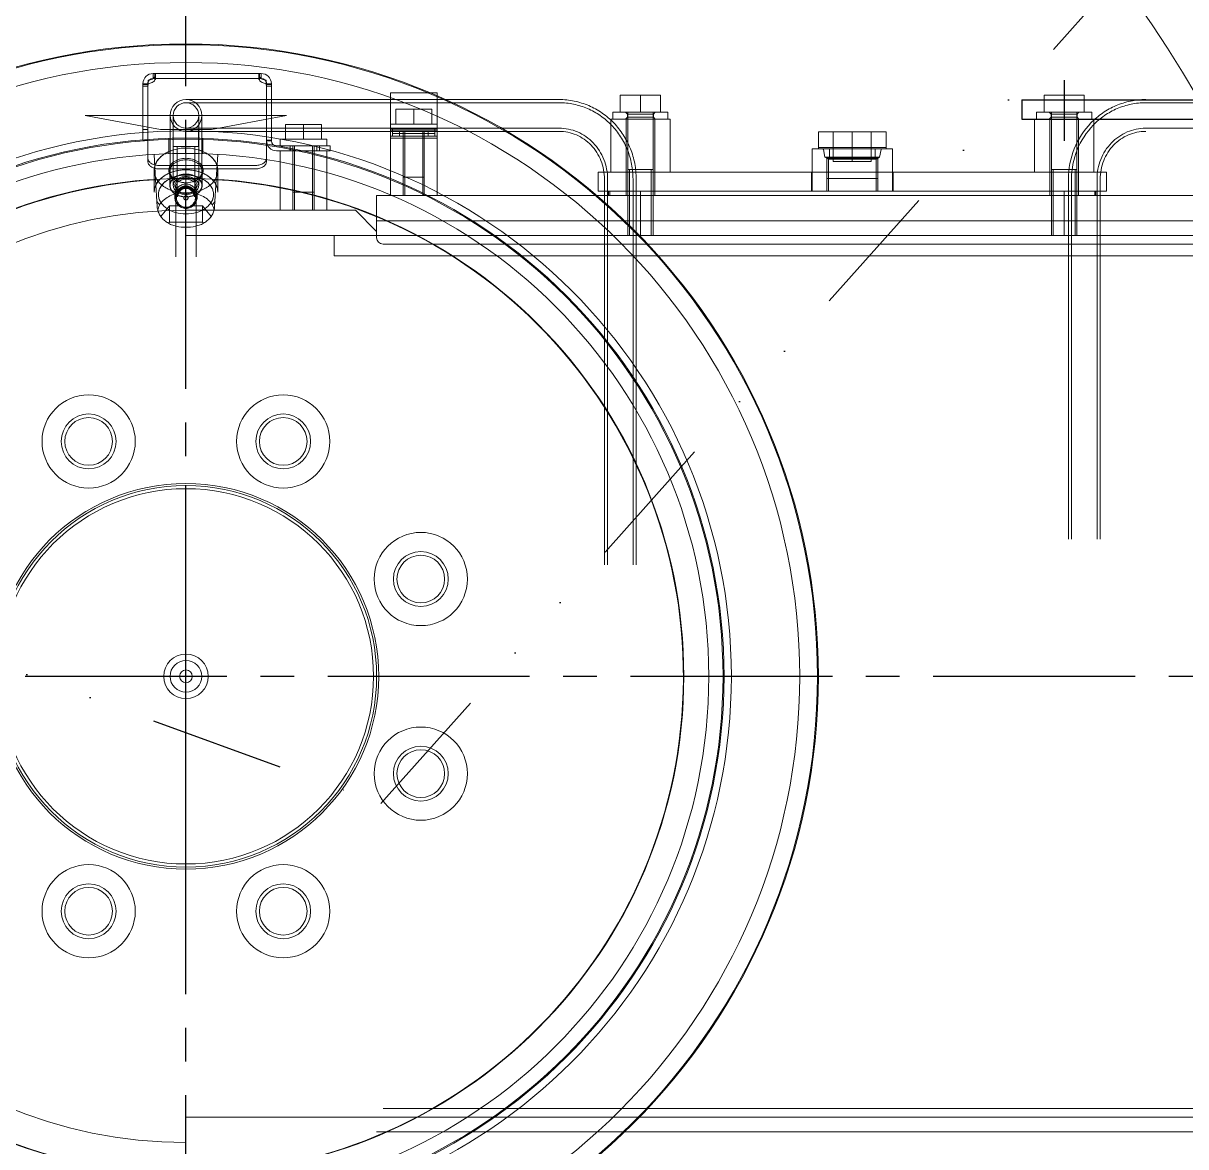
# Model space of a CAD drawing. Header units: millimetres. Extents: x -7970 to 6845, y -11075 to 1978.
# Drawn here: x 1748 to 2297, y -10575 to -10045 of the extents above; entities that cross this region are included whole.
import ezdxf

# ---------------------------------------------------------------- set-up
doc = ezdxf.new("R2010")
doc.units = ezdxf.units.MM
doc.header["$LTSCALE"] = 5
doc.linetypes.add('CENTER2', pattern=[28.575, 19.05, -3.175, 3.175, -3.175])
doc.linetypes.add('DIVIDE', pattern=[31.75, 12.7, -6.35, 0, -6.35, 0, -6.35])
doc.layers.add('Layer0016', color=7, linetype='Continuous')
doc.layers.add('Layer0021', color=7, linetype='Continuous')

# ---------------------------------------------------------------- blocks, each defined once
blk = doc.blocks.new('DC_GROUP_ＤＸＦ２５_211')
at = {"layer": 'Layer0016', "color": 7, "linetype": 'DIVIDE', "lineweight": 25}
for p, q in [((1917.12, -10412.98), (2416.37, -9853.28)), ((1212.35, -10156.46), (1917.12, -10412.98))]:
    blk.add_line(p, q, dxfattribs=at)
at = {"layer": 'Layer0016', "color": 4, "linetype": 'Continuous', "lineweight": 25}
for radius, start in [(830, 48.26751), (750, 48.26754)]:
    blk.add_arc((1917.12, -10412.98), radius, start, 160.00003, dxfattribs=at)

msp = doc.modelspace()

# ---------------------------------------------------------------- linework, layer by layer
at = {"layer": 'Layer0016', "color": 7, "linetype": 'CENTER2', "lineweight": 25}
for p, q in [((1825.083, -11074.526), (1825.083, -9509.049)), ((2239.608, -10071.586), (2239.608, -10100.3)), ((1825.083, -10439.661), (1825.083, -10262.761)), ((6845.062, -10352.97), (-3333.705, -10352.97))]:
    msp.add_line(p, q, dxfattribs=at)
at = {"layer": 'Layer0016', "color": 3, "linetype": 'Continuous', "lineweight": 25}
for p, q in [((2219.608, -10080.97), (2219.608, -10089.97)), ((2219.608, -10080.97), (2469.558, -10080.97)), ((2219.608, -10089.97), (2469.558, -10089.97))]:
    msp.add_line(p, q, dxfattribs=at)
at = {"layer": 'Layer0021', "color": 7, "linetype": 'Continuous', "lineweight": 18}
for p, q in [((1860.608, -10068.47), (1809.608, -10068.47)), ((1809.608, -10068.47), (1809.608, -10070.77)), ((1810.476, -10068.47), (1810.476, -10071.502)), ((1859.74, -10068.47), (1859.74, -10071.502)), ((1860.608, -10068.47), (1860.608, -10070.77)), ((1804.808, -10073.27), (1807.108, -10073.27)), ((1804.808, -10099.97), (1804.808, -10073.27)), ((1804.808, -10073.588), (1807.108, -10073.588)), ((1807.233, -10071.669), (1807.108, -10073.27)), ((1807.108, -10108.308), (1807.108, -10073.27)), ((1807.233, -10073.296), (1807.108, -10074.896)), ((1807.233, -10071.669), (1807.233, -10073.296)), ((1860.608, -10070.77), (1809.608, -10070.77)), ((1810.742, -10070.96), (1810.742, -10068.835)), ((1859.474, -10068.835), (1859.474, -10070.96)), ((1862.984, -10071.669), (1863.108, -10073.27)), ((1862.984, -10071.669), (1862.984, -10073.296)), ((1862.984, -10073.296), (1863.108, -10074.896)), ((1865.408, -10073.27), (1863.108, -10073.27)), ((1863.108, -10108.308), (1863.108, -10073.27)), ((1865.408, -10073.588), (1863.108, -10073.588)), ((1865.408, -10073.27), (1865.408, -10100.17)), ((1807.108, -10074.403), (1804.808, -10074.403)), ((1863.108, -10074.403), (1865.408, -10074.403)), ((1943.608, -10077.57), (1921.608, -10077.57)), ((1921.608, -10125.97), (1921.608, -10077.57)), ((1943.608, -10125.97), (1943.608, -10077.57)), ((2030.108, -10078.77), (2049.108, -10078.77)), ((2030.108, -10086.77), (2030.108, -10078.77)), ((2039.608, -10086.77), (2039.608, -10078.77)), ((2049.108, -10086.77), (2049.108, -10078.77)), ((2230.108, -10078.77), (2249.108, -10078.77)), ((2230.108, -10086.77), (2230.108, -10078.77)), ((2239.608, -10086.77), (2239.608, -10078.77)), ((2249.108, -10086.77), (2249.108, -10078.77)), ((1825.108, -10080.77), (2001.27, -10080.77)), ((1825.108, -10082.27), (2001.27, -10082.27)), ((3114.108, -10082.27), (2278.08, -10082.27)), ((1813.083, -10094.97), (1777.583, -10088.27)), ((1872.583, -10088.27), (1777.584, -10088.27)), ((1817.608, -10121.329), (1817.608, -10088.27)), ((1819.108, -10121.329), (1819.108, -10088.27)), ((1831.108, -10121.329), (1831.108, -10088.27)), ((1832.608, -10121.329), (1832.608, -10088.27)), ((1837.083, -10094.97), (1872.583, -10088.27)), ((1924.108, -10085.37), (1941.108, -10085.37)), ((1924.108, -10092.37), (1924.108, -10085.37)), ((1932.608, -10092.37), (1932.608, -10085.37)), ((1941.108, -10092.37), (1941.108, -10085.37)), ((2025.608, -10089.97), (2053.608, -10089.97)), ((2025.608, -10114.97), (2025.608, -10089.97)), ((2026.608, -10086.77), (2052.608, -10086.77)), ((2026.608, -10089.97), (2026.608, -10086.77)), ((2032.608, -10086.77), (2033.508, -10087.67)), ((2032.608, -10089.97), (2033.508, -10089.07)), ((2032.858, -10089.97), (2032.858, -10125.97)), ((2045.708, -10087.67), (2033.508, -10087.67)), ((2033.508, -10087.67), (2033.508, -10089.07)), ((2045.708, -10089.07), (2033.508, -10089.07)), ((2033.608, -10086.77), (2033.608, -10144.97)), ((2045.608, -10086.77), (2045.608, -10144.97)), ((2046.608, -10086.77), (2045.708, -10087.67)), ((2045.708, -10087.67), (2045.708, -10089.07)), ((2046.608, -10089.97), (2045.708, -10089.07)), ((2046.358, -10089.97), (2046.358, -10125.97)), ((2052.608, -10089.97), (2052.608, -10086.77)), ((2053.608, -10114.97), (2053.608, -10089.97)), ((2225.608, -10089.97), (2253.608, -10089.97)), ((2225.608, -10114.97), (2225.608, -10089.97)), ((2226.608, -10086.77), (2252.608, -10086.77)), ((2226.608, -10089.97), (2226.608, -10086.77)), ((2232.608, -10086.77), (2233.508, -10087.67)), ((2232.608, -10089.97), (2233.508, -10089.07)), ((2232.858, -10089.97), (2232.858, -10125.97)), ((2245.708, -10087.67), (2233.508, -10087.67)), ((2233.508, -10087.67), (2233.508, -10089.07)), ((2245.708, -10089.07), (2233.508, -10089.07)), ((2233.608, -10086.77), (2233.608, -10144.97)), ((2245.608, -10086.77), (2245.608, -10144.97)), ((2246.608, -10086.77), (2245.708, -10087.67)), ((2245.708, -10087.67), (2245.708, -10089.07)), ((2246.608, -10089.97), (2245.708, -10089.07)), ((2246.358, -10089.97), (2246.358, -10125.97)), ((2252.608, -10089.97), (2252.608, -10086.77)), ((2253.608, -10114.97), (2253.608, -10089.97)), ((1807.108, -10094.97), (1804.808, -10094.97)), ((1837.083, -10094.97), (1813.083, -10094.97)), ((1819.083, -10094.97), (1819.083, -10102.97)), ((1825.083, -10126.294), (1825.083, -10094.97)), ((1825.108, -10094.27), (2001.27, -10094.27)), ((1825.108, -10095.77), (2001.27, -10095.77)), ((1831.083, -10094.97), (1831.083, -10102.97)), ((1872.108, -10092.47), (1889.108, -10092.47)), ((1872.108, -10099.47), (1872.108, -10092.47)), ((1880.608, -10099.47), (1880.608, -10092.47)), ((1889.108, -10099.47), (1889.108, -10092.47)), ((1921.608, -10092.37), (1943.608, -10092.37)), ((1943.608, -10094.765), (1921.608, -10094.765)), ((1921.608, -10095.57), (1943.608, -10095.57)), ((1922.608, -10094.765), (1922.608, -10096.765)), ((1925.858, -10095.57), (1925.858, -10096.765)), ((1927.608, -10095.57), (1927.608, -10125.97)), ((1928.358, -10125.97), (1928.358, -10095.57)), ((1936.858, -10125.97), (1936.858, -10095.57)), ((1937.608, -10095.57), (1937.608, -10125.97)), ((1939.358, -10095.57), (1939.358, -10096.765)), ((1942.608, -10094.765), (1942.608, -10096.765)), ((2123.608, -10095.97), (2155.608, -10095.97)), ((2123.608, -10103.97), (2123.608, -10095.97)), ((2130.628, -10095.97), (2130.628, -10109.97)), ((2139.608, -10095.97), (2139.608, -10109.97)), ((2148.588, -10095.97), (2148.588, -10109.97)), ((2155.608, -10103.97), (2155.608, -10095.97)), ((3114.108, -10094.27), (2278.08, -10094.27)), ((1807.108, -10099.97), (1804.808, -10099.97)), ((1817.083, -10106.299), (1817.083, -10099.096)), ((1833.083, -10106.299), (1833.083, -10099.096)), ((1865.408, -10099.97), (1863.108, -10099.97)), ((1865.408, -10100.17), (1863.108, -10100.17)), ((1869.608, -10099.47), (1891.608, -10099.47)), ((1869.608, -10102.67), (1869.608, -10099.47)), ((1891.608, -10102.67), (1891.608, -10099.47)), ((1921.608, -10097.97), (1943.608, -10097.97)), ((1943.608, -10098.97), (1921.608, -10098.97)), ((1942.608, -10096.765), (1922.608, -10096.765)), ((1942.608, -10096.775), (1922.608, -10096.775)), ((1922.608, -10097.97), (1922.608, -10096.775)), ((1925.858, -10096.775), (1925.858, -10097.97)), ((1939.358, -10096.775), (1939.358, -10097.97)), ((1942.608, -10097.97), (1942.608, -10096.775)), ((1810.016, -10106.63), (1810.738, -10118.427)), ((1831.083, -10102.97), (1819.083, -10102.97)), ((1820.933, -10102.97), (1820.933, -10118.09)), ((1829.233, -10102.97), (1829.233, -10118.09)), ((1839.428, -10118.427), (1840.15, -10106.63)), ((1867.908, -10102.67), (1893.108, -10102.67)), ((1867.908, -10104.97), (1893.108, -10104.97)), ((1869.608, -10132.97), (1869.608, -10104.97)), ((1874.358, -10102.67), (1874.358, -10104.97)), ((1875.608, -10102.67), (1875.608, -10132.97)), ((1876.358, -10132.97), (1876.358, -10102.67)), ((1884.858, -10132.97), (1884.858, -10102.67)), ((1885.608, -10102.67), (1885.608, -10132.97)), ((1886.858, -10102.67), (1886.858, -10104.97)), ((1888.108, -10102.67), (1888.108, -10104.97)), ((1891.608, -10132.97), (1891.608, -10104.97)), ((1893.108, -10102.67), (1893.108, -10104.97)), ((2120.608, -10103.97), (2158.608, -10103.97)), ((2120.608, -10123.97), (2120.608, -10103.97)), ((2155.608, -10103.47), (2123.608, -10103.47)), ((2126.708, -10107.97), (2125.942, -10104.366)), ((2128.808, -10107.97), (2128.808, -10103.97)), ((2150.408, -10107.97), (2150.408, -10103.97)), ((2152.508, -10107.97), (2153.274, -10104.366)), ((2158.608, -10123.97), (2158.608, -10103.97)), ((1807.108, -10108.308), (1807.108, -10109.934)), ((1858.108, -10111.843), (1812.108, -10111.843)), ((1863.108, -10109.934), (1863.108, -10108.308)), ((2152.508, -10107.97), (2126.708, -10107.97)), ((2128.358, -10108.922), (2126.708, -10107.97)), ((2127.608, -10123.97), (2127.608, -10107.97)), ((2151.608, -10108.489), (2127.608, -10108.489)), ((2128.358, -10107.97), (2128.358, -10123.97)), ((2150.858, -10108.922), (2128.358, -10108.922)), ((2130.628, -10109.97), (2148.588, -10109.97)), ((2150.858, -10107.97), (2150.858, -10123.97)), ((2150.858, -10108.922), (2152.508, -10107.97)), ((2151.608, -10123.97), (2151.608, -10107.97)), ((1810.108, -10124.511), (1810.108, -10114.258)), ((1858.108, -10113.47), (1812.108, -10113.47)), ((1817.458, -10114.611), (1817.458, -10121.329)), ((1832.758, -10114.611), (1832.758, -10121.329)), ((1840.108, -10124.511), (1840.108, -10114.258)), ((1937.608, -10117.37), (1927.608, -10117.37)), ((2019.608, -10114.97), (2259.608, -10114.97)), ((2019.608, -10114.97), (2019.608, -10123.97)), ((2045.608, -10113.77), (2033.608, -10113.77)), ((2034.483, -10144.97), (2034.483, -10113.77)), ((2044.733, -10144.97), (2044.733, -10113.77)), ((2120.358, -10114.97), (2120.358, -10123.97)), ((2151.608, -10117.97), (2127.608, -10117.97)), ((2158.858, -10114.97), (2158.858, -10123.97)), ((2245.608, -10113.77), (2233.608, -10113.77)), ((2234.483, -10144.97), (2234.483, -10113.77)), ((2244.733, -10144.97), (2244.733, -10113.77)), ((2259.608, -10114.97), (2259.608, -10123.97)), ((1810.738, -10118.427), (1811.529, -10131.369)), ((1820.358, -10154.986), (1820.358, -10121.682)), ((1820.933, -10118.09), (1820.933, -10122.684)), ((1820.933, -10122.684), (1820.933, -10125.582)), ((1829.233, -10118.09), (1829.233, -10122.684)), ((1829.233, -10122.684), (1829.233, -10125.582)), ((1829.858, -10154.986), (1829.858, -10121.682)), ((1839.428, -10118.427), (1838.637, -10131.369)), ((2022.608, -10118.27), (2022.608, -10300.27)), ((2024.108, -10118.27), (2024.108, -10300.27)), ((2036.108, -10118.27), (2036.108, -10300.27)), ((2037.608, -10118.27), (2037.608, -10300.27)), ((2241.608, -10118.27), (2241.608, -10288.27)), ((2243.108, -10118.27), (2243.108, -10288.27)), ((2255.108, -10118.27), (2255.108, -10288.27)), ((2256.608, -10118.27), (2256.608, -10288.27)), ((1819.833, -10126.922), (1819.833, -10125.876)), ((1820.083, -10127.041), (1820.083, -10126.922)), ((1820.583, -10127.075), (1820.583, -10127.061)), ((1829.583, -10127.075), (1829.583, -10127.061)), ((1830.083, -10127.041), (1830.083, -10126.922)), ((1830.333, -10126.922), (1830.333, -10125.876)), ((1885.608, -10124.47), (1875.608, -10124.47)), ((1915.108, -10125.97), (2324.729, -10125.97)), ((1915.108, -10145.97), (1915.108, -10125.97)), ((2019.608, -10123.97), (2259.608, -10123.97)), ((2024.608, -10123.97), (2024.608, -10125.97)), ((2025.108, -10123.97), (2025.108, -10125.97)), ((2039.608, -10144.97), (2039.608, -10123.97)), ((2239.608, -10144.97), (2239.608, -10123.97)), ((2254.108, -10123.97), (2254.108, -10125.97)), ((2254.608, -10123.97), (2254.608, -10125.97)), ((1813.182, -10135.935), (1817.314, -10130.875)), ((1817.314, -10130.875), (1821.663, -10130.875)), ((1817.314, -10138.653), (1817.314, -10130.875)), ((1825.108, -10132.97), (1905.108, -10132.97)), ((1828.503, -10130.875), (1832.902, -10130.875)), ((1832.902, -10130.875), (1837.006, -10135.901)), ((1832.902, -10138.653), (1832.902, -10130.875)), ((1915.108, -10142.97), (1905.108, -10132.97)), ((1816.884, -10139.179), (1817.314, -10138.653)), ((1817.314, -10138.653), (1832.902, -10138.653)), ((1832.902, -10138.653), (1833.316, -10139.16)), ((2329.944, -10137.975), (1915.108, -10137.975)), ((2332.982, -10144.97), (1825.108, -10144.97)), ((1895.108, -10154.49), (1895.108, -10144.97)), ((2334.719, -10148.97), (1918.108, -10148.97)), ((1895.108, -10154.49), (3044.108, -10154.49)), ((2334.719, -10556.97), (1918.108, -10556.97)), ((2332.982, -10560.97), (1825.108, -10560.97)), ((2329.944, -10567.964), (1915.108, -10567.964))]:
    msp.add_line(p, q, dxfattribs=at)
for centre, radius in [((1825.083, -10352.97), 550), ((1825.083, -10352.97), 298.5), ((1825.083, -10352.97), 298.084), ((1825.083, -10352.97), 289.7), ((1825.108, -10088.27), 7.5), ((1825.108, -10088.27), 6), ((1825.083, -10352.97), 257.44), ((1825.083, -10352.97), 254), ((1825.083, -10352.97), 253.5), ((1825.083, -10352.97), 246.8), ((1825.083, -10352.97), 235), ((1779.161, -10242.104), 22), ((1871.005, -10242.104), 22), ((1779.161, -10242.104), 12.95), ((1779.161, -10242.104), 11.25), ((1871.005, -10242.104), 12.95), ((1871.005, -10242.104), 11.25), ((1825.083, -10352.97), 91), ((1825.083, -10352.97), 90), ((1825.083, -10352.97), 88.557), ((1935.949, -10307.048), 22), ((1935.949, -10307.048), 12.95), ((1935.949, -10307.048), 11.25), ((1825.083, -10352.97), 10.5), ((1825.083, -10352.97), 7.5), ((1825.083, -10352.97), 3), ((1935.949, -10398.892), 22), ((1935.949, -10398.892), 12.95), ((1935.949, -10398.892), 11.25), ((1779.161, -10463.835), 22), ((1871.005, -10463.835), 22), ((1779.161, -10463.835), 12.95), ((1779.161, -10463.835), 11.25), ((1871.005, -10463.835), 12.95), ((1871.005, -10463.835), 11.25)]:
    msp.add_circle(centre, radius, dxfattribs=at)
for centre, radius, start, end in [((1809.608, -10073.27), 4.8, 90, 180), ((1860.608, -10073.27), 4.8, 0, 90), ((1809.608, -10073.27), 2.5, 90, 180), ((1860.608, -10073.27), 2.5, 0, 90), ((1867.908, -10100.17), 4.8, 180, 270), ((1867.908, -10100.17), 2.5, 180, 270), ((2125.453, -10104.47), 0.5, 12, 90), ((2153.763, -10104.47), 0.5, 90, 168), ((1825.083, -10352.97), 234.8, 93.5, 86.5), ((1825.076, -10127.132), 0.993, 184.43996, 186.93872), ((1825.09, -10127.132), 0.993, 353.18189, 355.56003), ((1825.108, -10352.97), 220, 90, 270), ((1825.083, -10352.97), 212, 89.72416, 90.27584), ((1918.108, -10145.97), 3, 180, 270)]:
    msp.add_arc(centre, radius, start, end, dxfattribs=at)
for points, knots in [([(1810.742, -10068.835), (1810.742, -10068.781), (1810.735, -10068.686), (1810.688, -10068.559), (1810.594, -10068.481), (1810.516, -10068.47), (1810.476, -10068.47)], [0, 0, 0, 0, 0.3148683, 0.5590216, 0.7684155, 1, 1, 1, 1]), ([(1859.74, -10068.47), (1859.7, -10068.47), (1859.623, -10068.481), (1859.529, -10068.559), (1859.481, -10068.686), (1859.474, -10068.781), (1859.474, -10068.835)], [0, 0, 0, 0, 0.2315845, 0.4409784, 0.6851317, 1, 1, 1, 1]), ([(1807.233, -10071.669), (1807.585, -10071.639), (1808.269, -10071.512), (1809.453, -10071.037), (1810.197, -10070.391), (1810.476, -10069.876)], [0, 0, 0, 0, 0.2771942, 0.5405079, 1, 1, 1, 1]), ([(1810.476, -10071.502), (1810.197, -10072.017), (1809.453, -10072.664), (1808.269, -10073.139), (1807.585, -10073.265), (1807.233, -10073.296)], [0, 0, 0, 0, 0.4594921, 0.7228058, 1, 1, 1, 1]), ([(1810.476, -10069.876), (1810.556, -10069.683), (1810.673, -10069.344), (1810.742, -10068.986), (1810.742, -10068.835)], [0, 0, 0, 0, 0.5791584, 1, 1, 1, 1]), ([(1810.742, -10070.96), (1810.742, -10070.931), (1810.733, -10070.873), (1810.673, -10070.806), (1810.582, -10070.774), (1810.514, -10070.77), (1810.476, -10070.77)], [0, 0, 0, 0, 0.2365459, 0.450796, 0.695338, 1, 1, 1, 1]), ([(1810.742, -10070.96), (1810.742, -10071.043), (1810.665, -10071.241), (1810.551, -10071.408), (1810.476, -10071.502)], [0, 0, 0, 0, 0.4105802, 1, 1, 1, 1]), ([(1859.474, -10068.835), (1859.474, -10068.986), (1859.543, -10069.344), (1859.661, -10069.683), (1859.74, -10069.876)], [0, 0, 0, 0, 0.4208416, 1, 1, 1, 1]), ([(1859.74, -10070.77), (1859.702, -10070.77), (1859.635, -10070.774), (1859.543, -10070.806), (1859.483, -10070.873), (1859.474, -10070.931), (1859.474, -10070.96)], [0, 0, 0, 0, 0.304662, 0.549204, 0.7634541, 1, 1, 1, 1]), ([(1859.74, -10071.502), (1859.666, -10071.408), (1859.552, -10071.241), (1859.474, -10071.043), (1859.474, -10070.96)], [0, 0, 0, 0, 0.5894198, 1, 1, 1, 1]), ([(1859.74, -10069.876), (1860.019, -10070.391), (1860.763, -10071.037), (1861.947, -10071.512), (1862.632, -10071.639), (1862.984, -10071.669)], [0, 0, 0, 0, 0.4594921, 0.7228058, 1, 1, 1, 1]), ([(1862.984, -10073.296), (1862.632, -10073.265), (1861.947, -10073.139), (1860.763, -10072.664), (1860.019, -10072.017), (1859.74, -10071.502)], [0, 0, 0, 0, 0.2771942, 0.5405079, 1, 1, 1, 1]), ([(2001.27, -10080.77), (2003.653, -10080.77), (2008.438, -10081.258), (2015.32, -10083.422), (2021.652, -10086.93), (2027.188, -10091.64), (2031.719, -10097.364), (2035.079, -10103.88), (2037.144, -10110.935), (2037.608, -10115.828), (2037.608, -10118.27)], [0, 0, 0, 0, 0.1234809, 0.2471899, 0.3713239, 0.4960149, 0.6213129, 0.7471744, 0.87347, 1, 1, 1, 1]), ([(2001.27, -10082.27), (2003.554, -10082.27), (2008.14, -10082.738), (2014.735, -10084.814), (2020.806, -10088.181), (2026.113, -10092.701), (2030.459, -10098.195), (2033.681, -10104.451), (2035.663, -10111.226), (2036.108, -10115.924), (2036.108, -10118.27)], [0, 0, 0, 0, 0.1233446, 0.2469389, 0.3709977, 0.495664, 0.6209908, 0.7469291, 0.8733377, 1, 1, 1, 1]), ([(2278.08, -10080.77), (2275.689, -10080.77), (2270.889, -10081.257), (2263.986, -10083.419), (2257.63, -10086.927), (2250.227, -10093.193), (2243.474, -10103.621), (2241.608, -10113.409), (2241.608, -10118.27)], [0, 0, 0, 0, 0.1239344, 0.2480965, 0.3726131, 0.4976326, 0.7480561, 1, 1, 1, 1]), ([(2278.08, -10082.27), (2275.788, -10082.27), (2271.187, -10082.738), (2264.569, -10084.812), (2258.476, -10088.178), (2251.375, -10094.193), (2244.897, -10104.205), (2243.108, -10113.603), (2243.108, -10118.27)], [0, 0, 0, 0, 0.1238139, 0.247875, 0.3723249, 0.4973223, 0.7478388, 1, 1, 1, 1]), ([(2001.27, -10094.27), (2002.752, -10094.27), (2005.735, -10094.577), (2010.03, -10095.94), (2014, -10098.161), (2018.663, -10102.161), (2022.931, -10108.859), (2024.108, -10115.137), (2024.108, -10118.27)], [0, 0, 0, 0, 0.121378, 0.2434097, 0.3665294, 0.4911038, 0.7435102, 1, 1, 1, 1]), ([(2001.27, -10095.77), (2002.651, -10095.77), (2005.43, -10096.056), (2009.436, -10097.328), (2013.142, -10099.403), (2017.505, -10103.149), (2021.504, -10109.433), (2022.608, -10115.326), (2022.608, -10118.27)], [0, 0, 0, 0, 0.1208126, 0.2423767, 0.3651914, 0.4896724, 0.7425187, 1, 1, 1, 1]), ([(2278.08, -10094.27), (2275.103, -10094.27), (2269.034, -10095.527), (2261.4, -10100.879), (2256.297, -10108.854), (2255.108, -10115.138), (2255.108, -10118.27)], [0, 0, 0, 0, 0.2436294, 0.4910338, 0.7436936, 1, 1, 1, 1]), ([(2278.08, -10095.77), (2275.304, -10095.77), (2269.637, -10096.945), (2262.501, -10101.954), (2257.723, -10109.43), (2256.608, -10115.328), (2256.608, -10118.27)], [0, 0, 0, 0, 0.2427254, 0.4897756, 0.74282, 1, 1, 1, 1]), ([(1810.108, -10114.258), (1810.108, -10113.91), (1810.157, -10113.211), (1810.375, -10112.176), (1810.736, -10111.161), (1811.413, -10109.83), (1812.613, -10108.266), (1814.502, -10106.661), (1816.787, -10105.351), (1819.382, -10104.381), (1822.19, -10103.785), (1824.13, -10103.651), (1825.108, -10103.651)], [0, 0, 0, 0, 0.0514978, 0.1034844, 0.1564167, 0.2106932, 0.3242847, 0.4459643, 0.5758313, 0.7128292, 0.855038, 1, 1, 1, 1]), ([(1814.97, -10106.44), (1814.386, -10106.819), (1813.302, -10107.639), (1811.939, -10109.082), (1810.921, -10110.669), (1810.487, -10111.817), (1810.342, -10112.393)], [0, 0, 0, 0, 0.2708743, 0.5267279, 0.7687702, 1, 1, 1, 1]), ([(1817.08, -10105.298), (1816.893, -10105.381), (1816.169, -10105.722), (1815.47, -10106.116), (1814.97, -10106.44)], [0, 0, 0, 0, 0.2549467, 1, 1, 1, 1]), ([(1825.108, -10103.651), (1824.404, -10103.651), (1821.664, -10103.787), (1818.94, -10104.465), (1817.08, -10105.298)], [0, 0, 0, 0, 0.2568517, 1, 1, 1, 1]), ([(1840.108, -10114.258), (1840.108, -10113.91), (1840.059, -10113.211), (1839.841, -10112.176), (1839.48, -10111.161), (1838.804, -10109.83), (1837.603, -10108.266), (1835.714, -10106.661), (1833.429, -10105.351), (1830.834, -10104.381), (1828.026, -10103.785), (1826.086, -10103.651), (1825.108, -10103.651)], [0, 0, 0, 0, 0.0514978, 0.1034844, 0.1564167, 0.2106932, 0.3242847, 0.4459643, 0.5758313, 0.7128292, 0.855038, 1, 1, 1, 1]), ([(1825.108, -10103.651), (1825.808, -10103.651), (1828.53, -10103.785), (1831.237, -10104.454), (1833.089, -10105.277)], [0, 0, 0, 0, 0.2567596, 1, 1, 1, 1]), ([(1833.089, -10105.277), (1833.279, -10105.361), (1834.021, -10105.708), (1834.737, -10106.11), (1835.249, -10106.442)], [0, 0, 0, 0, 0.2550476, 1, 1, 1, 1]), ([(1835.249, -10106.442), (1835.821, -10106.813), (1836.885, -10107.616), (1838.229, -10109.025), (1839.243, -10110.573), (1839.686, -10111.693), (1839.839, -10112.256)], [0, 0, 0, 0, 0.2705163, 0.5263361, 0.768568, 1, 1, 1, 1]), ([(1807.108, -10108.308), (1807.108, -10108.54), (1807.176, -10109.015), (1807.579, -10109.94), (1808.577, -10110.938), (1810.214, -10111.674), (1811.464, -10111.843), (1812.108, -10111.843)], [0, 0, 0, 0, 0.1035616, 0.2109621, 0.4456949, 0.7125484, 1, 1, 1, 1]), ([(1812.108, -10113.47), (1811.464, -10113.47), (1810.214, -10113.3), (1808.577, -10112.564), (1807.579, -10111.566), (1807.176, -10110.641), (1807.108, -10110.166), (1807.108, -10109.934)], [0, 0, 0, 0, 0.2874516, 0.5543051, 0.7890379, 0.8964384, 1, 1, 1, 1]), ([(1810.342, -10112.393), (1810.303, -10112.546), (1810.168, -10113.159), (1810.108, -10113.788), (1810.108, -10114.258)], [0, 0, 0, 0, 0.2519145, 1, 1, 1, 1]), ([(1825.108, -10120.02), (1824.058, -10120.02), (1822.493, -10119.809), (1820.587, -10119.097), (1819.346, -10118.385), (1818.319, -10117.513), (1817.548, -10116.509), (1817.068, -10115.41), (1816.904, -10114.258), (1817.068, -10113.105), (1817.548, -10112.006), (1818.319, -10111.002), (1819.346, -10110.13), (1820.587, -10109.418), (1822.493, -10108.706), (1824.058, -10108.495), (1825.108, -10108.495)], [0, 0, 0, 0, 0.1433945, 0.2119753, 0.2769856, 0.3378975, 0.3947606, 0.4483187, 0.5, 0.5516813, 0.6052394, 0.6621025, 0.7230144, 0.7880247, 0.8566055, 1, 1, 1, 1]), ([(1817.458, -10114.611), (1817.458, -10114.256), (1817.561, -10113.529), (1818.012, -10112.497), (1818.736, -10111.556), (1819.699, -10110.737), (1820.865, -10110.069), (1822.653, -10109.4), (1824.123, -10109.202), (1825.108, -10109.202)], [0, 0, 0, 0, 0.1033626, 0.2104787, 0.324205, 0.4460288, 0.5760493, 0.713211, 1, 1, 1, 1]), ([(1825.108, -10108.495), (1826.158, -10108.495), (1827.724, -10108.706), (1829.629, -10109.418), (1830.871, -10110.13), (1831.897, -10111.002), (1832.668, -10112.006), (1833.148, -10113.105), (1833.312, -10114.258), (1833.148, -10115.41), (1832.668, -10116.509), (1831.897, -10117.513), (1830.871, -10118.385), (1829.629, -10119.097), (1827.724, -10119.809), (1826.158, -10120.02), (1825.108, -10120.02)], [0, 0, 0, 0, 0.1433945, 0.2119753, 0.2769856, 0.3378975, 0.3947606, 0.4483187, 0.5, 0.5516813, 0.6052394, 0.6621025, 0.7230144, 0.7880247, 0.8566055, 1, 1, 1, 1]), ([(1825.108, -10109.202), (1826.094, -10109.202), (1827.563, -10109.4), (1829.351, -10110.069), (1830.517, -10110.737), (1831.481, -10111.556), (1832.204, -10112.497), (1832.655, -10113.529), (1832.758, -10114.256), (1832.758, -10114.611)], [0, 0, 0, 0, 0.286789, 0.4239507, 0.5539712, 0.675795, 0.7895213, 0.8966374, 1, 1, 1, 1]), ([(1839.839, -10112.256), (1839.928, -10112.583), (1840.063, -10113.246), (1840.108, -10113.922), (1840.108, -10114.258)], [0, 0, 0, 0, 0.50221, 1, 1, 1, 1]), ([(1858.108, -10111.843), (1858.752, -10111.843), (1860.002, -10111.674), (1861.639, -10110.938), (1862.637, -10109.94), (1863.041, -10109.015), (1863.108, -10108.54), (1863.108, -10108.308)], [0, 0, 0, 0, 0.2874516, 0.5543051, 0.7890379, 0.8964384, 1, 1, 1, 1]), ([(1863.108, -10109.934), (1863.108, -10110.166), (1863.041, -10110.641), (1862.637, -10111.566), (1861.639, -10112.564), (1860.002, -10113.3), (1858.752, -10113.47), (1858.108, -10113.47)], [0, 0, 0, 0, 0.1035616, 0.2109621, 0.4456949, 0.7125484, 1, 1, 1, 1]), ([(1810.108, -10124.511), (1810.108, -10124.163), (1810.157, -10123.464), (1810.375, -10122.429), (1810.736, -10121.414), (1811.413, -10120.083), (1812.613, -10118.519), (1814.502, -10116.914), (1816.787, -10115.604), (1819.382, -10114.634), (1822.19, -10114.038), (1824.13, -10113.904), (1825.108, -10113.904)], [0, 0, 0, 0, 0.0514978, 0.1034843, 0.1564168, 0.2106933, 0.3242848, 0.445964, 0.5758311, 0.7128301, 0.8550372, 1, 1, 1, 1]), ([(1825.108, -10124.864), (1824.13, -10124.864), (1822.19, -10124.73), (1819.382, -10124.134), (1816.787, -10123.164), (1814.502, -10121.854), (1812.613, -10120.249), (1811.413, -10118.685), (1810.736, -10117.354), (1810.375, -10116.339), (1810.157, -10115.304), (1810.108, -10114.605), (1810.108, -10114.258)], [0, 0, 0, 0, 0.144962, 0.2871708, 0.4241687, 0.5540357, 0.6757153, 0.7893068, 0.8435833, 0.8965156, 0.9485022, 1, 1, 1, 1]), ([(1825.108, -10134.764), (1823.434, -10134.764), (1820.936, -10134.427), (1817.897, -10133.29), (1815.916, -10132.154), (1814.279, -10130.764), (1813.239, -10129.408), (1812.653, -10128.255), (1812.34, -10127.376), (1812.15, -10126.478), (1812.087, -10125.571), (1812.15, -10124.664), (1812.34, -10123.767), (1812.653, -10122.888), (1813.239, -10121.734), (1814.279, -10120.378), (1815.916, -10118.988), (1817.897, -10117.852), (1820.936, -10116.716), (1823.434, -10116.379), (1825.108, -10116.379)], [0, 0, 0, 0, 0.1433276, 0.2118766, 0.2768569, 0.3377407, 0.3945775, 0.4217352, 0.4482204, 0.4742326, 0.5, 0.5257674, 0.5517796, 0.5782648, 0.6054225, 0.6622593, 0.7231431, 0.7881234, 0.8566724, 1, 1, 1, 1]), ([(1825.108, -10113.904), (1823.93, -10113.904), (1822.169, -10114.05), (1819.894, -10114.539), (1817.759, -10115.201), (1815.333, -10116.336), (1813.646, -10117.614), (1812.927, -10118.321)], [0, 0, 0, 0, 0.2665363, 0.3976104, 0.5260301, 0.7717722, 1, 1, 1, 1]), ([(1825.108, -10116.379), (1824.42, -10116.379), (1822.718, -10116.474), (1820.089, -10116.998), (1818.235, -10117.733), (1817.378, -10118.181)], [0, 0, 0, 0, 0.2579038, 0.6374765, 1, 1, 1, 1]), ([(1825.108, -10120.02), (1824.123, -10120.02), (1822.653, -10119.822), (1820.865, -10119.153), (1819.699, -10118.485), (1818.736, -10117.667), (1818.012, -10116.725), (1817.561, -10115.693), (1817.458, -10114.966), (1817.458, -10114.611)], [0, 0, 0, 0, 0.286789, 0.4239507, 0.5539712, 0.675795, 0.7895213, 0.8966374, 1, 1, 1, 1]), ([(1817.458, -10121.329), (1817.458, -10120.973), (1817.561, -10120.246), (1818.012, -10119.215), (1818.736, -10118.273), (1819.699, -10117.455), (1820.865, -10116.786), (1822.653, -10116.118), (1824.123, -10115.919), (1825.108, -10115.919)], [0, 0, 0, 0, 0.1033626, 0.2104787, 0.324205, 0.4460288, 0.5760493, 0.713211, 1, 1, 1, 1]), ([(1817.608, -10121.329), (1817.608, -10120.98), (1817.709, -10120.268), (1818.315, -10118.881), (1819.812, -10117.383), (1822.267, -10116.279), (1824.142, -10116.025), (1825.108, -10116.025)], [0, 0, 0, 0, 0.1035943, 0.2109494, 0.4456944, 0.7125482, 1, 1, 1, 1]), ([(1825.108, -10117.086), (1824.335, -10117.086), (1822.835, -10117.288), (1820.871, -10118.176), (1819.473, -10119.559), (1819.108, -10120.766), (1819.108, -10121.329)], [0, 0, 0, 0, 0.2880001, 0.5553425, 0.7905343, 1, 1, 1, 1]), ([(1825.108, -10125.041), (1824.432, -10125.041), (1823.423, -10124.905), (1822.196, -10124.446), (1821.396, -10123.987), (1820.735, -10123.425), (1820.238, -10122.779), (1819.929, -10122.071), (1819.823, -10121.329), (1819.929, -10120.586), (1820.238, -10119.878), (1820.735, -10119.232), (1821.396, -10118.67), (1822.196, -10118.211), (1823.423, -10117.752), (1824.432, -10117.616), (1825.108, -10117.616)], [0, 0, 0, 0, 0.1433969, 0.2119749, 0.2769862, 0.3378977, 0.3947608, 0.4483188, 0.5, 0.5516812, 0.6052392, 0.6621023, 0.7230138, 0.7880251, 0.8566031, 1, 1, 1, 1]), ([(1840.108, -10124.511), (1840.108, -10124.163), (1840.059, -10123.464), (1839.841, -10122.429), (1839.48, -10121.414), (1838.804, -10120.083), (1837.603, -10118.519), (1835.714, -10116.914), (1833.429, -10115.604), (1830.834, -10114.634), (1828.026, -10114.038), (1826.086, -10113.904), (1825.108, -10113.904)], [0, 0, 0, 0, 0.0514978, 0.1034843, 0.1564168, 0.2106933, 0.3242848, 0.445964, 0.5758311, 0.7128301, 0.8550372, 1, 1, 1, 1]), ([(1825.108, -10113.904), (1826.286, -10113.904), (1828.048, -10114.05), (1830.323, -10114.539), (1832.458, -10115.201), (1834.885, -10116.336), (1836.572, -10117.615), (1837.29, -10118.322)], [0, 0, 0, 0, 0.2665417, 0.3976176, 0.5260382, 0.7717786, 1, 1, 1, 1]), ([(1825.108, -10124.864), (1826.086, -10124.864), (1828.026, -10124.73), (1830.834, -10124.134), (1833.429, -10123.164), (1835.714, -10121.854), (1837.603, -10120.249), (1838.804, -10118.685), (1839.48, -10117.354), (1839.841, -10116.339), (1840.059, -10115.304), (1840.108, -10114.605), (1840.108, -10114.258)], [0, 0, 0, 0, 0.144962, 0.2871708, 0.4241687, 0.5540357, 0.6757153, 0.7893068, 0.8435833, 0.8965156, 0.9485022, 1, 1, 1, 1]), ([(1832.758, -10114.611), (1832.758, -10114.966), (1832.655, -10115.693), (1832.204, -10116.725), (1831.481, -10117.667), (1830.517, -10118.485), (1829.351, -10119.153), (1827.563, -10119.822), (1826.094, -10120.02), (1825.108, -10120.02)], [0, 0, 0, 0, 0.1033626, 0.2104787, 0.324205, 0.4460288, 0.5760493, 0.713211, 1, 1, 1, 1]), ([(1832.758, -10121.329), (1832.758, -10120.973), (1832.655, -10120.246), (1832.204, -10119.215), (1831.481, -10118.273), (1830.517, -10117.455), (1829.351, -10116.786), (1827.563, -10116.118), (1826.094, -10115.919), (1825.108, -10115.919)], [0, 0, 0, 0, 0.1033626, 0.2104787, 0.324205, 0.4460288, 0.5760493, 0.713211, 1, 1, 1, 1]), ([(1825.108, -10116.025), (1826.074, -10116.025), (1827.949, -10116.279), (1830.404, -10117.383), (1831.901, -10118.881), (1832.507, -10120.268), (1832.608, -10120.98), (1832.608, -10121.329)], [0, 0, 0, 0, 0.2874518, 0.5543056, 0.7890506, 0.8964057, 1, 1, 1, 1]), ([(1825.108, -10134.764), (1826.783, -10134.764), (1829.28, -10134.427), (1832.319, -10133.29), (1834.3, -10132.154), (1835.937, -10130.764), (1836.978, -10129.408), (1837.564, -10128.255), (1837.877, -10127.376), (1838.066, -10126.478), (1838.129, -10125.571), (1838.066, -10124.664), (1837.877, -10123.767), (1837.564, -10122.888), (1836.978, -10121.734), (1835.937, -10120.378), (1834.3, -10118.988), (1832.319, -10117.852), (1829.28, -10116.716), (1826.783, -10116.379), (1825.108, -10116.379)], [0, 0, 0, 0, 0.1433276, 0.2118766, 0.2768569, 0.3377407, 0.3945775, 0.4217352, 0.4482204, 0.4742326, 0.5, 0.5257674, 0.5517796, 0.5782648, 0.6054225, 0.6622593, 0.7231431, 0.7881234, 0.8566724, 1, 1, 1, 1]), ([(1825.108, -10116.379), (1825.797, -10116.379), (1827.499, -10116.474), (1830.13, -10116.999), (1831.985, -10117.734), (1832.842, -10118.182)], [0, 0, 0, 0, 0.2579114, 0.6374881, 1, 1, 1, 1]), ([(1831.108, -10121.329), (1831.108, -10120.766), (1830.743, -10119.559), (1829.345, -10118.176), (1827.381, -10117.288), (1825.881, -10117.086), (1825.108, -10117.086)], [0, 0, 0, 0, 0.2094657, 0.4446575, 0.7119999, 1, 1, 1, 1]), ([(1825.108, -10125.041), (1825.784, -10125.041), (1826.793, -10124.905), (1828.02, -10124.446), (1828.82, -10123.987), (1829.481, -10123.425), (1829.978, -10122.779), (1830.287, -10122.071), (1830.393, -10121.329), (1830.287, -10120.586), (1829.978, -10119.878), (1829.481, -10119.232), (1828.82, -10118.67), (1828.02, -10118.211), (1826.793, -10117.752), (1825.784, -10117.616), (1825.108, -10117.616)], [0, 0, 0, 0, 0.1433969, 0.2119749, 0.2769862, 0.3378977, 0.3947608, 0.4483188, 0.5, 0.5516812, 0.6052392, 0.6621023, 0.7230138, 0.7880251, 0.8566031, 1, 1, 1, 1]), ([(1812.927, -10118.321), (1812.504, -10118.738), (1811.737, -10119.616), (1811.135, -10120.616), (1810.892, -10121.126)], [0, 0, 0, 0, 0.5124632, 1, 1, 1, 1]), ([(1817.378, -10118.181), (1816.794, -10118.486), (1815.96, -10119.001), (1814.962, -10119.806), (1814.091, -10120.644), (1813.19, -10121.787), (1812.444, -10123.299), (1812.078, -10124.888), (1812.109, -10126.501), (1812.534, -10128.08), (1813.055, -10129.054), (1813.367, -10129.517)], [0, 0, 0, 0, 0.143979, 0.2130008, 0.2799725, 0.4078682, 0.5289975, 0.6456239, 0.7608249, 0.8779565, 1, 1, 1, 1]), ([(1817.458, -10121.329), (1817.458, -10121.684), (1817.561, -10122.411), (1818.012, -10123.442), (1818.736, -10124.384), (1819.699, -10125.203), (1820.865, -10125.871), (1822.653, -10126.54), (1824.123, -10126.738), (1825.108, -10126.738)], [0, 0, 0, 0, 0.1033626, 0.2104787, 0.324205, 0.4460288, 0.5760493, 0.713211, 1, 1, 1, 1]), ([(1825.108, -10126.632), (1824.142, -10126.632), (1822.267, -10126.378), (1819.812, -10125.274), (1818.315, -10123.776), (1817.709, -10122.389), (1817.608, -10121.677), (1817.608, -10121.329)], [0, 0, 0, 0, 0.2874518, 0.5543056, 0.7890506, 0.8964057, 1, 1, 1, 1]), ([(1819.108, -10121.329), (1819.108, -10121.891), (1819.473, -10123.098), (1820.871, -10124.481), (1822.835, -10125.369), (1824.335, -10125.571), (1825.108, -10125.571)], [0, 0, 0, 0, 0.2094657, 0.4446575, 0.7119999, 1, 1, 1, 1]), ([(1819.323, -10118.151), (1819.399, -10118.213), (1819.716, -10118.46), (1820.054, -10118.679), (1820.317, -10118.828)], [0, 0, 0, 0, 0.2445127, 1, 1, 1, 1]), ([(1825.083, -10120.638), (1824.74, -10120.638), (1824.052, -10120.706), (1823.061, -10121.006), (1822.148, -10121.493), (1821.347, -10122.148), (1820.69, -10122.947), (1820.202, -10123.858), (1819.901, -10124.847), (1819.833, -10125.533), (1819.833, -10125.876)], [0, 0, 0, 0, 0.1251536, 0.2502752, 0.3753611, 0.5003907, 0.625361, 0.7502763, 0.8751496, 1, 1, 1, 1]), ([(1825.083, -10121.685), (1824.74, -10121.685), (1824.052, -10121.752), (1823.061, -10122.052), (1822.148, -10122.539), (1821.347, -10123.195), (1820.69, -10123.993), (1820.202, -10124.905), (1819.901, -10125.893), (1819.833, -10126.58), (1819.833, -10126.922)], [0, 0, 0, 0, 0.1251536, 0.2502752, 0.3753611, 0.5003907, 0.625361, 0.7502763, 0.8751496, 1, 1, 1, 1]), ([(1825.083, -10121.934), (1824.756, -10121.934), (1824.101, -10121.998), (1823.158, -10122.284), (1822.288, -10122.748), (1821.525, -10123.372), (1820.899, -10124.133), (1820.434, -10125.001), (1820.148, -10125.942), (1820.083, -10126.596), (1820.083, -10126.922)], [0, 0, 0, 0, 0.1251536, 0.2502752, 0.3753611, 0.5003907, 0.625361, 0.7502763, 0.8751496, 1, 1, 1, 1]), ([(1820.317, -10118.828), (1820.662, -10119.024), (1822.163, -10119.732), (1823.848, -10120.02), (1825.108, -10120.02)], [0, 0, 0, 0, 0.2390883, 1, 1, 1, 1]), ([(1820.358, -10121.682), (1820.358, -10121.462), (1820.422, -10121.01), (1820.702, -10120.37), (1821.151, -10119.785), (1821.75, -10119.277), (1822.473, -10118.862), (1823.584, -10118.446), (1824.496, -10118.323), (1825.108, -10118.323)], [0, 0, 0, 0, 0.1033624, 0.2104783, 0.3242045, 0.4460276, 0.5760501, 0.7132062, 1, 1, 1, 1]), ([(1825.108, -10125.041), (1824.496, -10125.041), (1823.584, -10124.918), (1822.473, -10124.502), (1821.75, -10124.088), (1821.151, -10123.579), (1820.702, -10122.994), (1820.422, -10122.354), (1820.358, -10121.903), (1820.358, -10121.682)], [0, 0, 0, 0, 0.2867938, 0.4239499, 0.5539724, 0.6757955, 0.7895217, 0.8966376, 1, 1, 1, 1]), ([(1820.358, -10121.682), (1820.358, -10121.82), (1820.383, -10122.098), (1820.529, -10122.651), (1820.745, -10123.036), (1820.921, -10123.268)], [0, 0, 0, 0, 0.2419642, 0.4875051, 1, 1, 1, 1]), ([(1825.083, -10122.572), (1824.789, -10122.572), (1824.199, -10122.63), (1823.35, -10122.887), (1822.567, -10123.305), (1821.881, -10123.867), (1821.318, -10124.551), (1820.899, -10125.332), (1820.641, -10126.18), (1820.583, -10126.768), (1820.583, -10127.061)], [0, 0, 0, 0, 0.1251537, 0.2502749, 0.3753612, 0.5003907, 0.625361, 0.7502763, 0.8751496, 1, 1, 1, 1]), ([(1820.921, -10123.268), (1821.132, -10123.547), (1821.67, -10124.059), (1822.677, -10124.614), (1823.849, -10124.962), (1824.684, -10125.041), (1825.108, -10125.041)], [0, 0, 0, 0, 0.2231864, 0.4674797, 0.7289588, 1, 1, 1, 1]), ([(1825.083, -10121.442), (1824.543, -10121.442), (1823.453, -10121.657), (1822.073, -10122.578), (1821.149, -10123.954), (1820.933, -10125.043), (1820.933, -10125.582)], [0, 0, 0, 0, 0.250294, 0.5003994, 0.7502827, 1, 1, 1, 1]), ([(1825.083, -10121.606), (1824.563, -10121.606), (1823.512, -10121.814), (1822.182, -10122.701), (1821.292, -10124.028), (1821.083, -10125.078), (1821.083, -10125.597)], [0, 0, 0, 0, 0.2503006, 0.5003999, 0.7502824, 1, 1, 1, 1]), ([(1825.083, -10121.885), (1824.822, -10121.885), (1824.298, -10121.937), (1823.543, -10122.165), (1822.847, -10122.536), (1822.237, -10123.036), (1821.736, -10123.644), (1821.364, -10124.339), (1821.135, -10125.092), (1821.083, -10125.615), (1821.083, -10125.876)], [0, 0, 0, 0, 0.1251537, 0.2502749, 0.3753612, 0.5003907, 0.625361, 0.7502763, 0.8751496, 1, 1, 1, 1]), ([(1825.083, -10121.99), (1824.822, -10121.99), (1824.298, -10122.041), (1823.543, -10122.27), (1822.847, -10122.641), (1822.237, -10123.14), (1821.736, -10123.749), (1821.364, -10124.443), (1821.135, -10125.196), (1821.083, -10125.719), (1821.083, -10125.98)], [0, 0, 0, 0, 0.1251537, 0.2502749, 0.3753612, 0.5003907, 0.625361, 0.7502763, 0.8751496, 1, 1, 1, 1]), ([(1825.083, -10122.304), (1824.563, -10122.304), (1823.512, -10122.511), (1822.182, -10123.399), (1821.291, -10124.725), (1821.083, -10125.775), (1821.083, -10126.294)], [0, 0, 0, 0, 0.250294, 0.5003994, 0.7502827, 1, 1, 1, 1]), ([(1825.083, -10122.722), (1824.822, -10122.722), (1824.298, -10122.774), (1823.543, -10123.002), (1822.847, -10123.373), (1822.237, -10123.873), (1821.736, -10124.481), (1821.364, -10125.176), (1821.135, -10125.929), (1821.083, -10126.452), (1821.083, -10126.713)], [0, 0, 0, 0, 0.1251533, 0.2502749, 0.3753614, 0.5003906, 0.6253609, 0.7502762, 0.8751495, 1, 1, 1, 1]), ([(1825.083, -10122.289), (1824.841, -10122.289), (1824.357, -10122.337), (1823.658, -10122.548), (1823.014, -10122.891), (1822.45, -10123.353), (1821.987, -10123.916), (1821.643, -10124.559), (1821.431, -10125.255), (1821.383, -10125.739), (1821.383, -10125.98)], [0, 0, 0, 0, 0.1251533, 0.2502749, 0.3753614, 0.5003906, 0.6253609, 0.7502762, 0.8751495, 1, 1, 1, 1]), ([(1825.083, -10122.603), (1824.841, -10122.603), (1824.357, -10122.651), (1823.658, -10122.862), (1823.014, -10123.205), (1822.45, -10123.667), (1821.987, -10124.23), (1821.643, -10124.872), (1821.431, -10125.569), (1821.383, -10126.053), (1821.383, -10126.294)], [0, 0, 0, 0, 0.1251533, 0.2502749, 0.3753614, 0.5003906, 0.6253609, 0.7502762, 0.8751495, 1, 1, 1, 1]), ([(1825.083, -10120.638), (1825.426, -10120.638), (1826.114, -10120.706), (1827.105, -10121.006), (1828.018, -10121.493), (1828.819, -10122.148), (1829.476, -10122.947), (1829.965, -10123.858), (1830.265, -10124.847), (1830.333, -10125.533), (1830.333, -10125.876)], [0, 0, 0, 0, 0.1251536, 0.2502752, 0.3753611, 0.5003907, 0.625361, 0.7502763, 0.8751496, 1, 1, 1, 1]), ([(1829.233, -10125.582), (1829.233, -10125.043), (1829.017, -10123.954), (1828.093, -10122.578), (1826.714, -10121.657), (1825.623, -10121.442), (1825.083, -10121.442)], [0, 0, 0, 0, 0.2497173, 0.4996006, 0.749706, 1, 1, 1, 1]), ([(1825.083, -10121.606), (1825.603, -10121.606), (1826.655, -10121.814), (1827.984, -10122.701), (1828.875, -10124.028), (1829.083, -10125.078), (1829.083, -10125.597)], [0, 0, 0, 0, 0.2503006, 0.5003999, 0.7502824, 1, 1, 1, 1]), ([(1825.083, -10121.685), (1825.426, -10121.685), (1826.114, -10121.752), (1827.105, -10122.052), (1828.018, -10122.539), (1828.819, -10123.195), (1829.476, -10123.993), (1829.965, -10124.905), (1830.265, -10125.893), (1830.333, -10126.58), (1830.333, -10126.922)], [0, 0, 0, 0, 0.1251536, 0.2502752, 0.3753611, 0.5003907, 0.625361, 0.7502763, 0.8751496, 1, 1, 1, 1]), ([(1829.083, -10125.876), (1829.083, -10125.615), (1829.032, -10125.092), (1828.802, -10124.339), (1828.43, -10123.644), (1827.93, -10123.036), (1827.32, -10122.536), (1826.624, -10122.165), (1825.869, -10121.937), (1825.345, -10121.885), (1825.083, -10121.885)], [0, 0, 0, 0, 0.1248504, 0.2497237, 0.374639, 0.4996093, 0.6246388, 0.7497251, 0.8748463, 1, 1, 1, 1]), ([(1825.083, -10121.934), (1825.41, -10121.934), (1826.065, -10121.998), (1827.009, -10122.284), (1827.879, -10122.748), (1828.641, -10123.372), (1829.267, -10124.133), (1829.732, -10125.001), (1830.019, -10125.942), (1830.083, -10126.596), (1830.083, -10126.922)], [0, 0, 0, 0, 0.1251536, 0.2502752, 0.3753611, 0.5003907, 0.625361, 0.7502763, 0.8751496, 1, 1, 1, 1]), ([(1829.083, -10125.98), (1829.083, -10125.719), (1829.032, -10125.196), (1828.802, -10124.443), (1828.43, -10123.749), (1827.93, -10123.14), (1827.32, -10122.641), (1826.624, -10122.27), (1825.869, -10122.041), (1825.345, -10121.99), (1825.083, -10121.99)], [0, 0, 0, 0, 0.1248504, 0.2497237, 0.374639, 0.4996093, 0.6246388, 0.7497251, 0.8748463, 1, 1, 1, 1]), ([(1825.083, -10122.289), (1825.325, -10122.289), (1825.81, -10122.337), (1826.508, -10122.548), (1827.152, -10122.891), (1827.716, -10123.353), (1828.179, -10123.916), (1828.523, -10124.559), (1828.735, -10125.255), (1828.783, -10125.739), (1828.783, -10125.98)], [0, 0, 0, 0, 0.1251533, 0.2502749, 0.3753614, 0.5003906, 0.6253609, 0.7502762, 0.8751495, 1, 1, 1, 1]), ([(1829.083, -10126.294), (1829.083, -10125.775), (1828.875, -10124.725), (1827.984, -10123.399), (1826.655, -10122.511), (1825.603, -10122.304), (1825.083, -10122.304)], [0, 0, 0, 0, 0.2497173, 0.4996006, 0.749706, 1, 1, 1, 1]), ([(1825.083, -10122.572), (1825.377, -10122.572), (1825.967, -10122.63), (1826.816, -10122.887), (1827.599, -10123.305), (1828.285, -10123.867), (1828.849, -10124.551), (1829.267, -10125.332), (1829.525, -10126.18), (1829.583, -10126.768), (1829.583, -10127.061)], [0, 0, 0, 0, 0.1251537, 0.2502749, 0.3753612, 0.5003907, 0.625361, 0.7502763, 0.8751496, 1, 1, 1, 1]), ([(1825.083, -10122.603), (1825.325, -10122.603), (1825.81, -10122.651), (1826.508, -10122.862), (1827.152, -10123.205), (1827.716, -10123.667), (1828.179, -10124.23), (1828.523, -10124.872), (1828.735, -10125.569), (1828.783, -10126.053), (1828.783, -10126.294)], [0, 0, 0, 0, 0.1251533, 0.2502749, 0.3753614, 0.5003906, 0.6253609, 0.7502762, 0.8751495, 1, 1, 1, 1]), ([(1825.083, -10122.722), (1825.345, -10122.722), (1825.869, -10122.774), (1826.624, -10123.002), (1827.32, -10123.373), (1827.93, -10123.873), (1828.43, -10124.481), (1828.802, -10125.176), (1829.032, -10125.929), (1829.083, -10126.452), (1829.083, -10126.713)], [0, 0, 0, 0, 0.1251533, 0.2502749, 0.3753614, 0.5003906, 0.6253609, 0.7502762, 0.8751495, 1, 1, 1, 1]), ([(1829.858, -10121.682), (1829.858, -10121.462), (1829.794, -10121.01), (1829.514, -10120.37), (1829.065, -10119.785), (1828.467, -10119.277), (1827.743, -10118.862), (1826.633, -10118.446), (1825.72, -10118.323), (1825.108, -10118.323)], [0, 0, 0, 0, 0.1033624, 0.2104783, 0.3242045, 0.4460276, 0.5760501, 0.7132062, 1, 1, 1, 1]), ([(1825.108, -10120.02), (1825.538, -10120.02), (1827.19, -10119.923), (1828.834, -10119.433), (1829.899, -10118.828)], [0, 0, 0, 0, 0.2598234, 1, 1, 1, 1]), ([(1832.758, -10121.329), (1832.758, -10121.684), (1832.655, -10122.411), (1832.204, -10123.442), (1831.481, -10124.384), (1830.517, -10125.203), (1829.351, -10125.871), (1827.563, -10126.54), (1826.094, -10126.738), (1825.108, -10126.738)], [0, 0, 0, 0, 0.1033626, 0.2104787, 0.324205, 0.4460288, 0.5760493, 0.713211, 1, 1, 1, 1]), ([(1832.608, -10121.329), (1832.608, -10121.677), (1832.507, -10122.389), (1831.901, -10123.776), (1830.404, -10125.274), (1827.949, -10126.378), (1826.074, -10126.632), (1825.108, -10126.632)], [0, 0, 0, 0, 0.1035943, 0.2109494, 0.4456944, 0.7125482, 1, 1, 1, 1]), ([(1825.108, -10125.571), (1825.881, -10125.571), (1827.381, -10125.369), (1829.345, -10124.481), (1830.743, -10123.098), (1831.108, -10121.891), (1831.108, -10121.329)], [0, 0, 0, 0, 0.2880001, 0.5553425, 0.7905343, 1, 1, 1, 1]), ([(1825.108, -10125.041), (1825.72, -10125.041), (1826.633, -10124.918), (1827.743, -10124.502), (1828.467, -10124.088), (1829.065, -10123.579), (1829.514, -10122.994), (1829.794, -10122.354), (1829.858, -10121.903), (1829.858, -10121.682)], [0, 0, 0, 0, 0.2867938, 0.4239499, 0.5539724, 0.6757955, 0.7895217, 0.8966376, 1, 1, 1, 1]), ([(1829.236, -10123.344), (1829.02, -10123.612), (1828.481, -10124.102), (1827.666, -10124.537), (1826.934, -10124.793), (1826.141, -10124.984), (1825.522, -10125.041), (1825.108, -10125.041)], [0, 0, 0, 0, 0.2241109, 0.4686483, 0.5976496, 0.7299426, 1, 1, 1, 1]), ([(1829.858, -10121.682), (1829.858, -10121.827), (1829.831, -10122.121), (1829.668, -10122.702), (1829.429, -10123.104), (1829.236, -10123.344)], [0, 0, 0, 0, 0.2411987, 0.4863364, 1, 1, 1, 1]), ([(1829.899, -10118.828), (1829.988, -10118.778), (1830.332, -10118.573), (1830.66, -10118.341), (1830.891, -10118.152)], [0, 0, 0, 0, 0.2556352, 1, 1, 1, 1]), ([(1832.842, -10118.182), (1833.425, -10118.488), (1834.258, -10119.003), (1835.256, -10119.808), (1836.127, -10120.645), (1837.027, -10121.788), (1837.773, -10123.301), (1838.138, -10124.889), (1838.107, -10126.501), (1837.682, -10128.081), (1837.161, -10129.054), (1836.849, -10129.517)], [0, 0, 0, 0, 0.1439717, 0.21299, 0.2799586, 0.4078503, 0.5289787, 0.6456074, 0.7608133, 0.8779508, 1, 1, 1, 1]), ([(1837.29, -10118.322), (1837.703, -10118.728), (1838.451, -10119.582), (1839.044, -10120.552), (1839.286, -10121.047)], [0, 0, 0, 0, 0.5121667, 1, 1, 1, 1]), ([(1811.324, -10128.693), (1811.419, -10128.851), (1811.83, -10129.485), (1812.315, -10130.07), (1812.711, -10130.482)], [0, 0, 0, 0, 0.2441189, 1, 1, 1, 1]), ([(1811.787, -10133.027), (1811.852, -10132.607), (1812.064, -10131.767), (1812.61, -10130.562), (1813.375, -10129.422), (1814.697, -10127.983), (1816.836, -10126.463), (1818.812, -10125.653), (1819.867, -10125.336)], [0, 0, 0, 0, 0.1085753, 0.2203214, 0.336579, 0.4582242, 0.7184082, 1, 1, 1, 1]), ([(1819.833, -10126.922), (1819.833, -10127.264), (1819.901, -10127.951), (1820.202, -10128.939), (1820.69, -10129.851), (1821.347, -10130.649), (1822.148, -10131.305), (1823.061, -10131.792), (1824.052, -10132.092), (1824.74, -10132.159), (1825.083, -10132.159)], [0, 0, 0, 0, 0.1248504, 0.2497237, 0.374639, 0.4996093, 0.6246389, 0.7497248, 0.8748464, 1, 1, 1, 1]), ([(1825.083, -10132.029), (1824.756, -10132.029), (1824.101, -10131.965), (1823.158, -10131.679), (1822.288, -10131.215), (1821.525, -10130.591), (1820.899, -10129.83), (1820.434, -10128.962), (1820.148, -10128.02), (1820.083, -10127.367), (1820.083, -10127.041)], [0, 0, 0, 0, 0.1251363, 0.2502431, 0.3753191, 0.5003453, 0.6253189, 0.7502452, 0.875128, 1, 1, 1, 1]), ([(1825.083, -10131.571), (1824.789, -10131.571), (1824.2, -10131.513), (1823.35, -10131.256), (1822.567, -10130.838), (1821.881, -10130.275), (1821.318, -10129.59), (1820.899, -10128.807), (1820.641, -10127.959), (1820.583, -10127.369), (1820.583, -10127.075)], [0, 0, 0, 0, 0.1250258, 0.2500389, 0.3750522, 0.5000563, 0.6250518, 0.7500407, 0.8750173, 1, 1, 1, 1]), ([(1824.083, -10127.25), (1824.083, -10127.12), (1824.135, -10126.858), (1824.358, -10126.527), (1824.69, -10126.305), (1824.953, -10126.253), (1825.083, -10126.253)], [0, 0, 0, 0, 0.2495338, 0.4993315, 0.7495209, 1, 1, 1, 1]), ([(1825.083, -10128.129), (1824.963, -10128.129), (1824.72, -10128.085), (1824.406, -10127.894), (1824.178, -10127.605), (1824.105, -10127.37), (1824.09, -10127.251)], [0, 0, 0, 0, 0.2502756, 0.5003764, 0.750277, 1, 1, 1, 1]), ([(1825.083, -10126.253), (1825.213, -10126.253), (1825.476, -10126.305), (1825.808, -10126.527), (1826.031, -10126.858), (1826.083, -10127.12), (1826.083, -10127.25)], [0, 0, 0, 0, 0.2504791, 0.5006685, 0.7504662, 1, 1, 1, 1]), ([(1830.333, -10126.922), (1830.333, -10127.264), (1830.265, -10127.951), (1829.965, -10128.939), (1829.476, -10129.851), (1828.819, -10130.649), (1828.018, -10131.305), (1827.105, -10131.792), (1826.114, -10132.092), (1825.426, -10132.159), (1825.083, -10132.159)], [0, 0, 0, 0, 0.1248504, 0.2497237, 0.374639, 0.4996093, 0.6246389, 0.7497248, 0.8748464, 1, 1, 1, 1]), ([(1830.083, -10127.041), (1830.083, -10127.367), (1830.019, -10128.02), (1829.732, -10128.962), (1829.267, -10129.83), (1828.641, -10130.591), (1827.879, -10131.215), (1827.009, -10131.679), (1826.065, -10131.965), (1825.41, -10132.029), (1825.083, -10132.029)], [0, 0, 0, 0, 0.124872, 0.2497548, 0.3746811, 0.4996547, 0.6246809, 0.7497569, 0.8748637, 1, 1, 1, 1]), ([(1829.583, -10127.075), (1829.583, -10127.369), (1829.525, -10127.959), (1829.267, -10128.807), (1828.849, -10129.59), (1828.285, -10130.275), (1827.599, -10130.838), (1826.816, -10131.256), (1825.967, -10131.513), (1825.377, -10131.571), (1825.083, -10131.571)], [0, 0, 0, 0, 0.1249826, 0.2499592, 0.3749482, 0.4999437, 0.6249478, 0.7499612, 0.8749743, 1, 1, 1, 1]), ([(1826.076, -10127.249), (1826.062, -10127.369), (1825.989, -10127.604), (1825.762, -10127.894), (1825.446, -10128.085), (1825.203, -10128.129), (1825.083, -10128.129)], [0, 0, 0, 0, 0.2497228, 0.4996231, 0.749724, 1, 1, 1, 1]), ([(1830.299, -10125.321), (1831.345, -10125.632), (1833.308, -10126.426), (1835.439, -10127.917), (1836.767, -10129.331), (1837.542, -10130.452), (1838.104, -10131.638), (1838.332, -10132.468), (1838.405, -10132.882)], [0, 0, 0, 0, 0.2812304, 0.5414477, 0.663211, 0.7796056, 0.8914479, 1, 1, 1, 1]), ([(1838.834, -10128.788), (1838.741, -10128.937), (1838.345, -10129.536), (1837.882, -10130.091), (1837.506, -10130.482)], [0, 0, 0, 0, 0.2443807, 1, 1, 1, 1]), ([(1824.063, -10140.972), (1822.494, -10140.98), (1820.138, -10140.638), (1817.284, -10139.479), (1815.398, -10138.305), (1813.818, -10136.855), (1812.604, -10135.176), (1811.804, -10133.327), (1811.569, -10132.019), (1811.529, -10131.369)], [0, 0, 0, 0, 0.2715175, 0.4035481, 0.531231, 0.6540981, 0.7724115, 0.8871749, 1, 1, 1, 1]), ([(1838.637, -10131.369), (1838.597, -10132.019), (1838.362, -10133.327), (1837.562, -10135.176), (1836.348, -10136.855), (1834.769, -10138.305), (1832.882, -10139.479), (1830.029, -10140.638), (1827.672, -10140.98), (1826.104, -10140.972)], [0, 0, 0, 0, 0.1128251, 0.2275885, 0.3459019, 0.468769, 0.5964519, 0.7284825, 1, 1, 1, 1])]:
    msp.add_open_spline(points, degree=3, knots=knots, dxfattribs=at)

# ---------------------------------------------------------------- block references
at = {"layer": 'Layer0016', "linetype": 'Continuous'}
msp.add_blockref('DC_GROUP_ＤＸＦ２５_211', (0, 0), dxfattribs=at)

doc.saveas('drawing.dxf')
